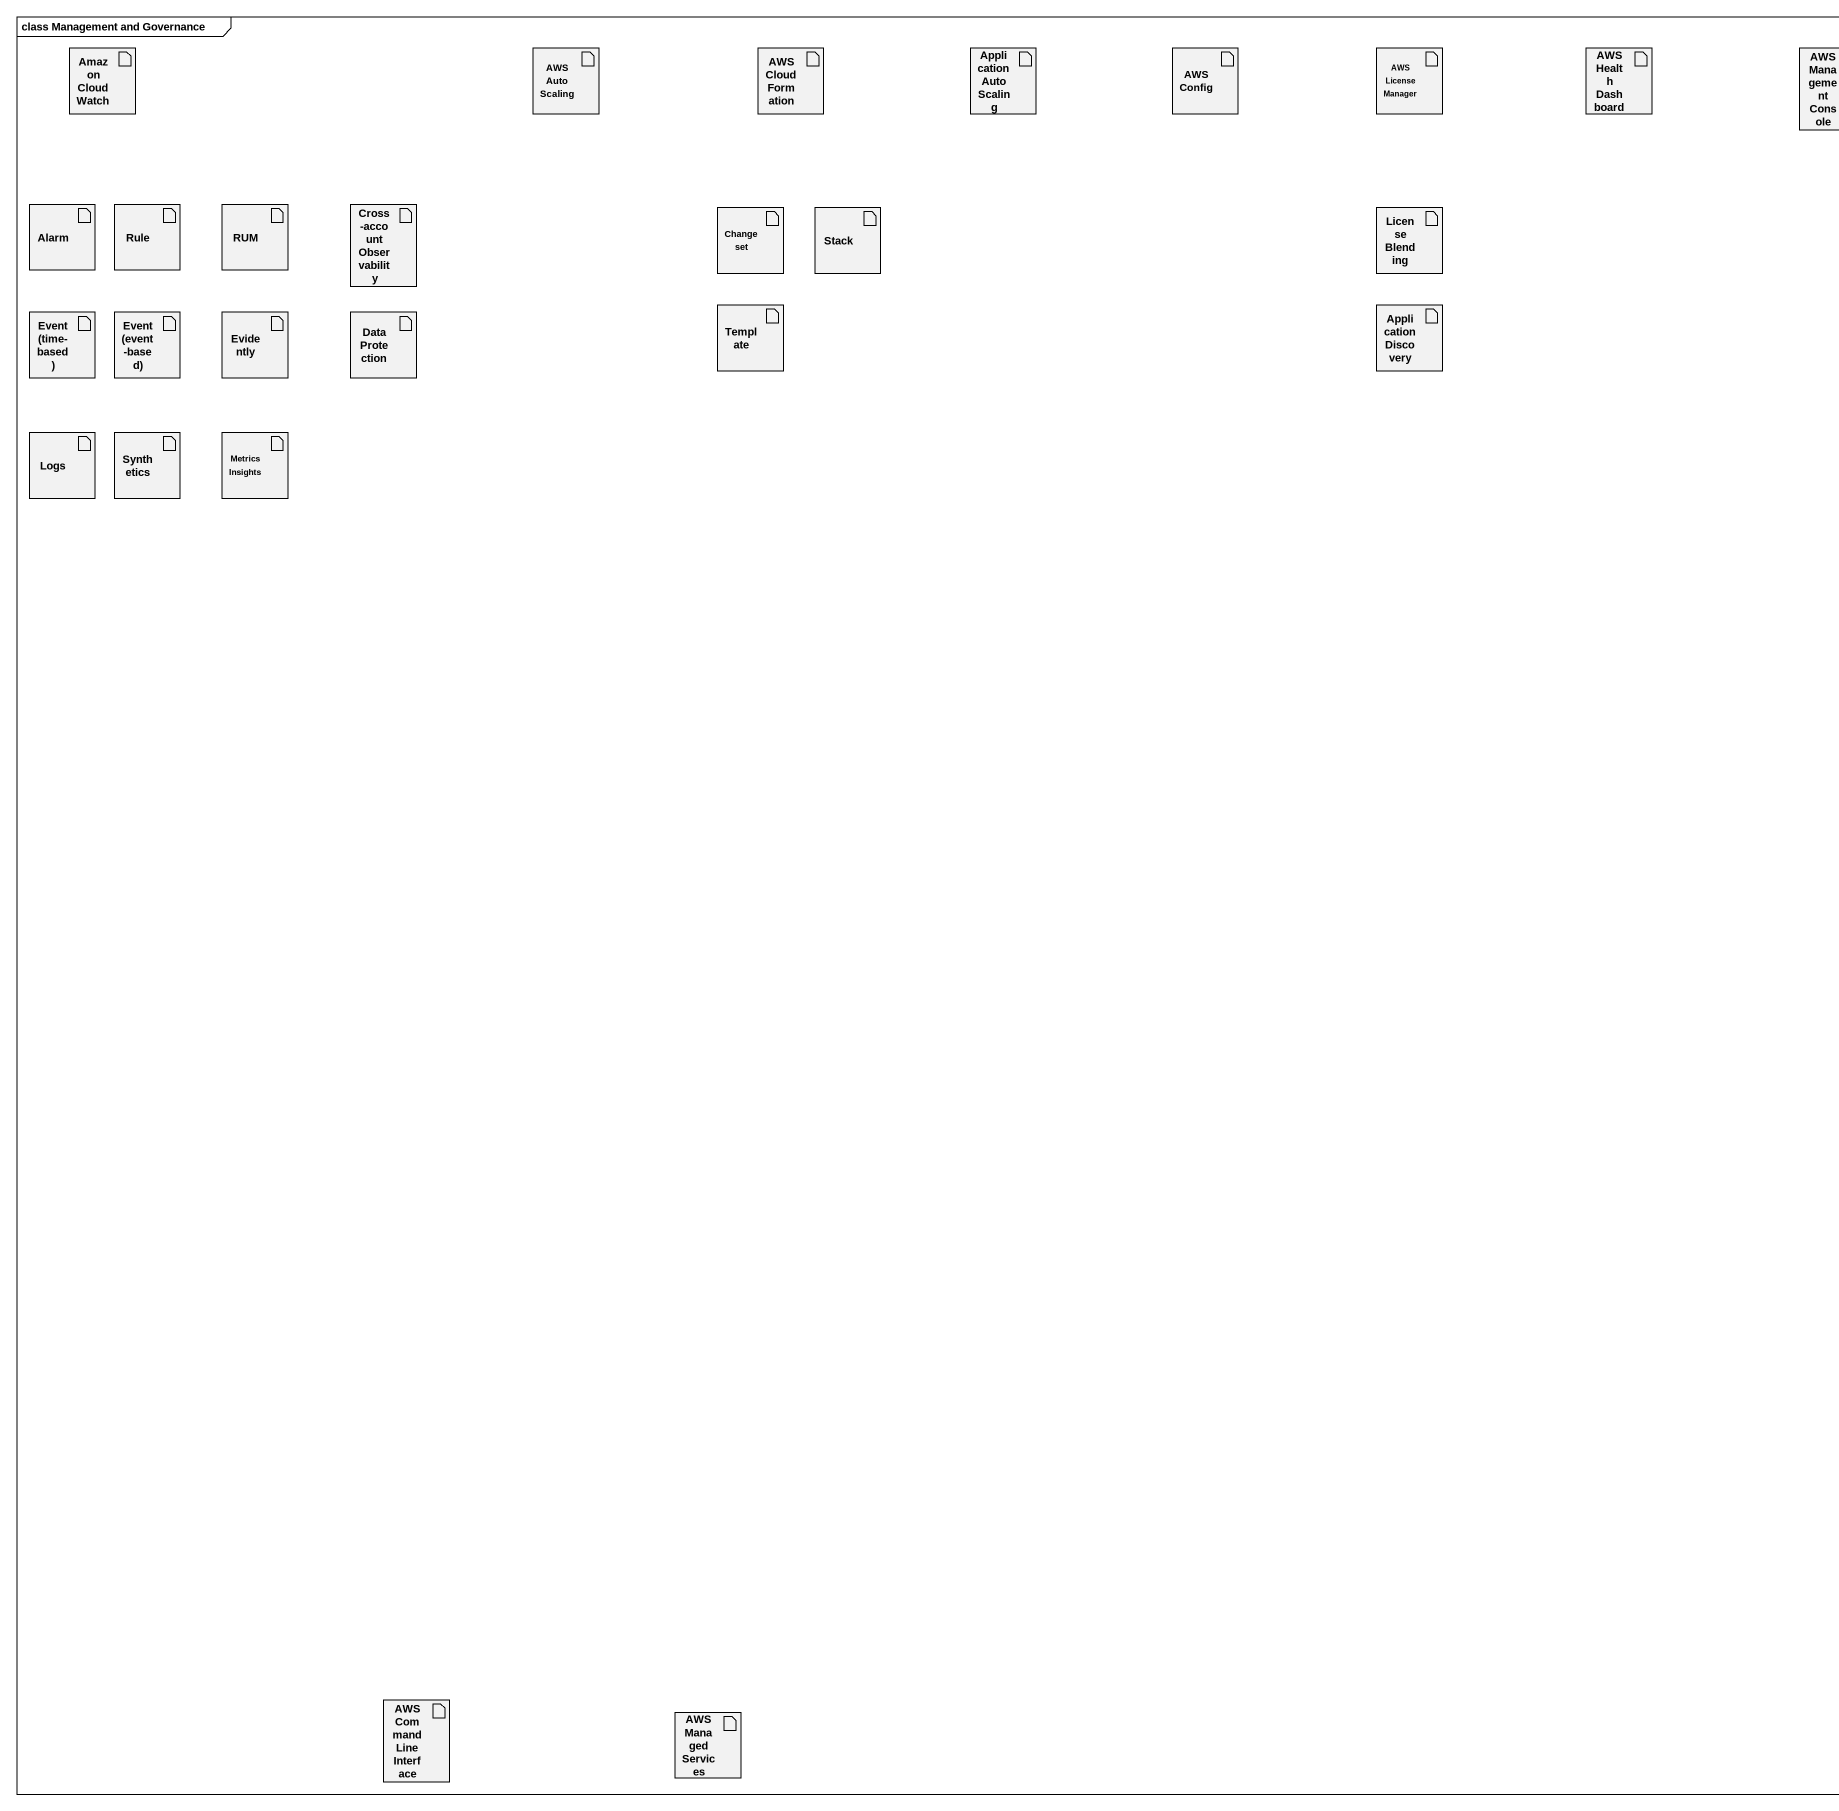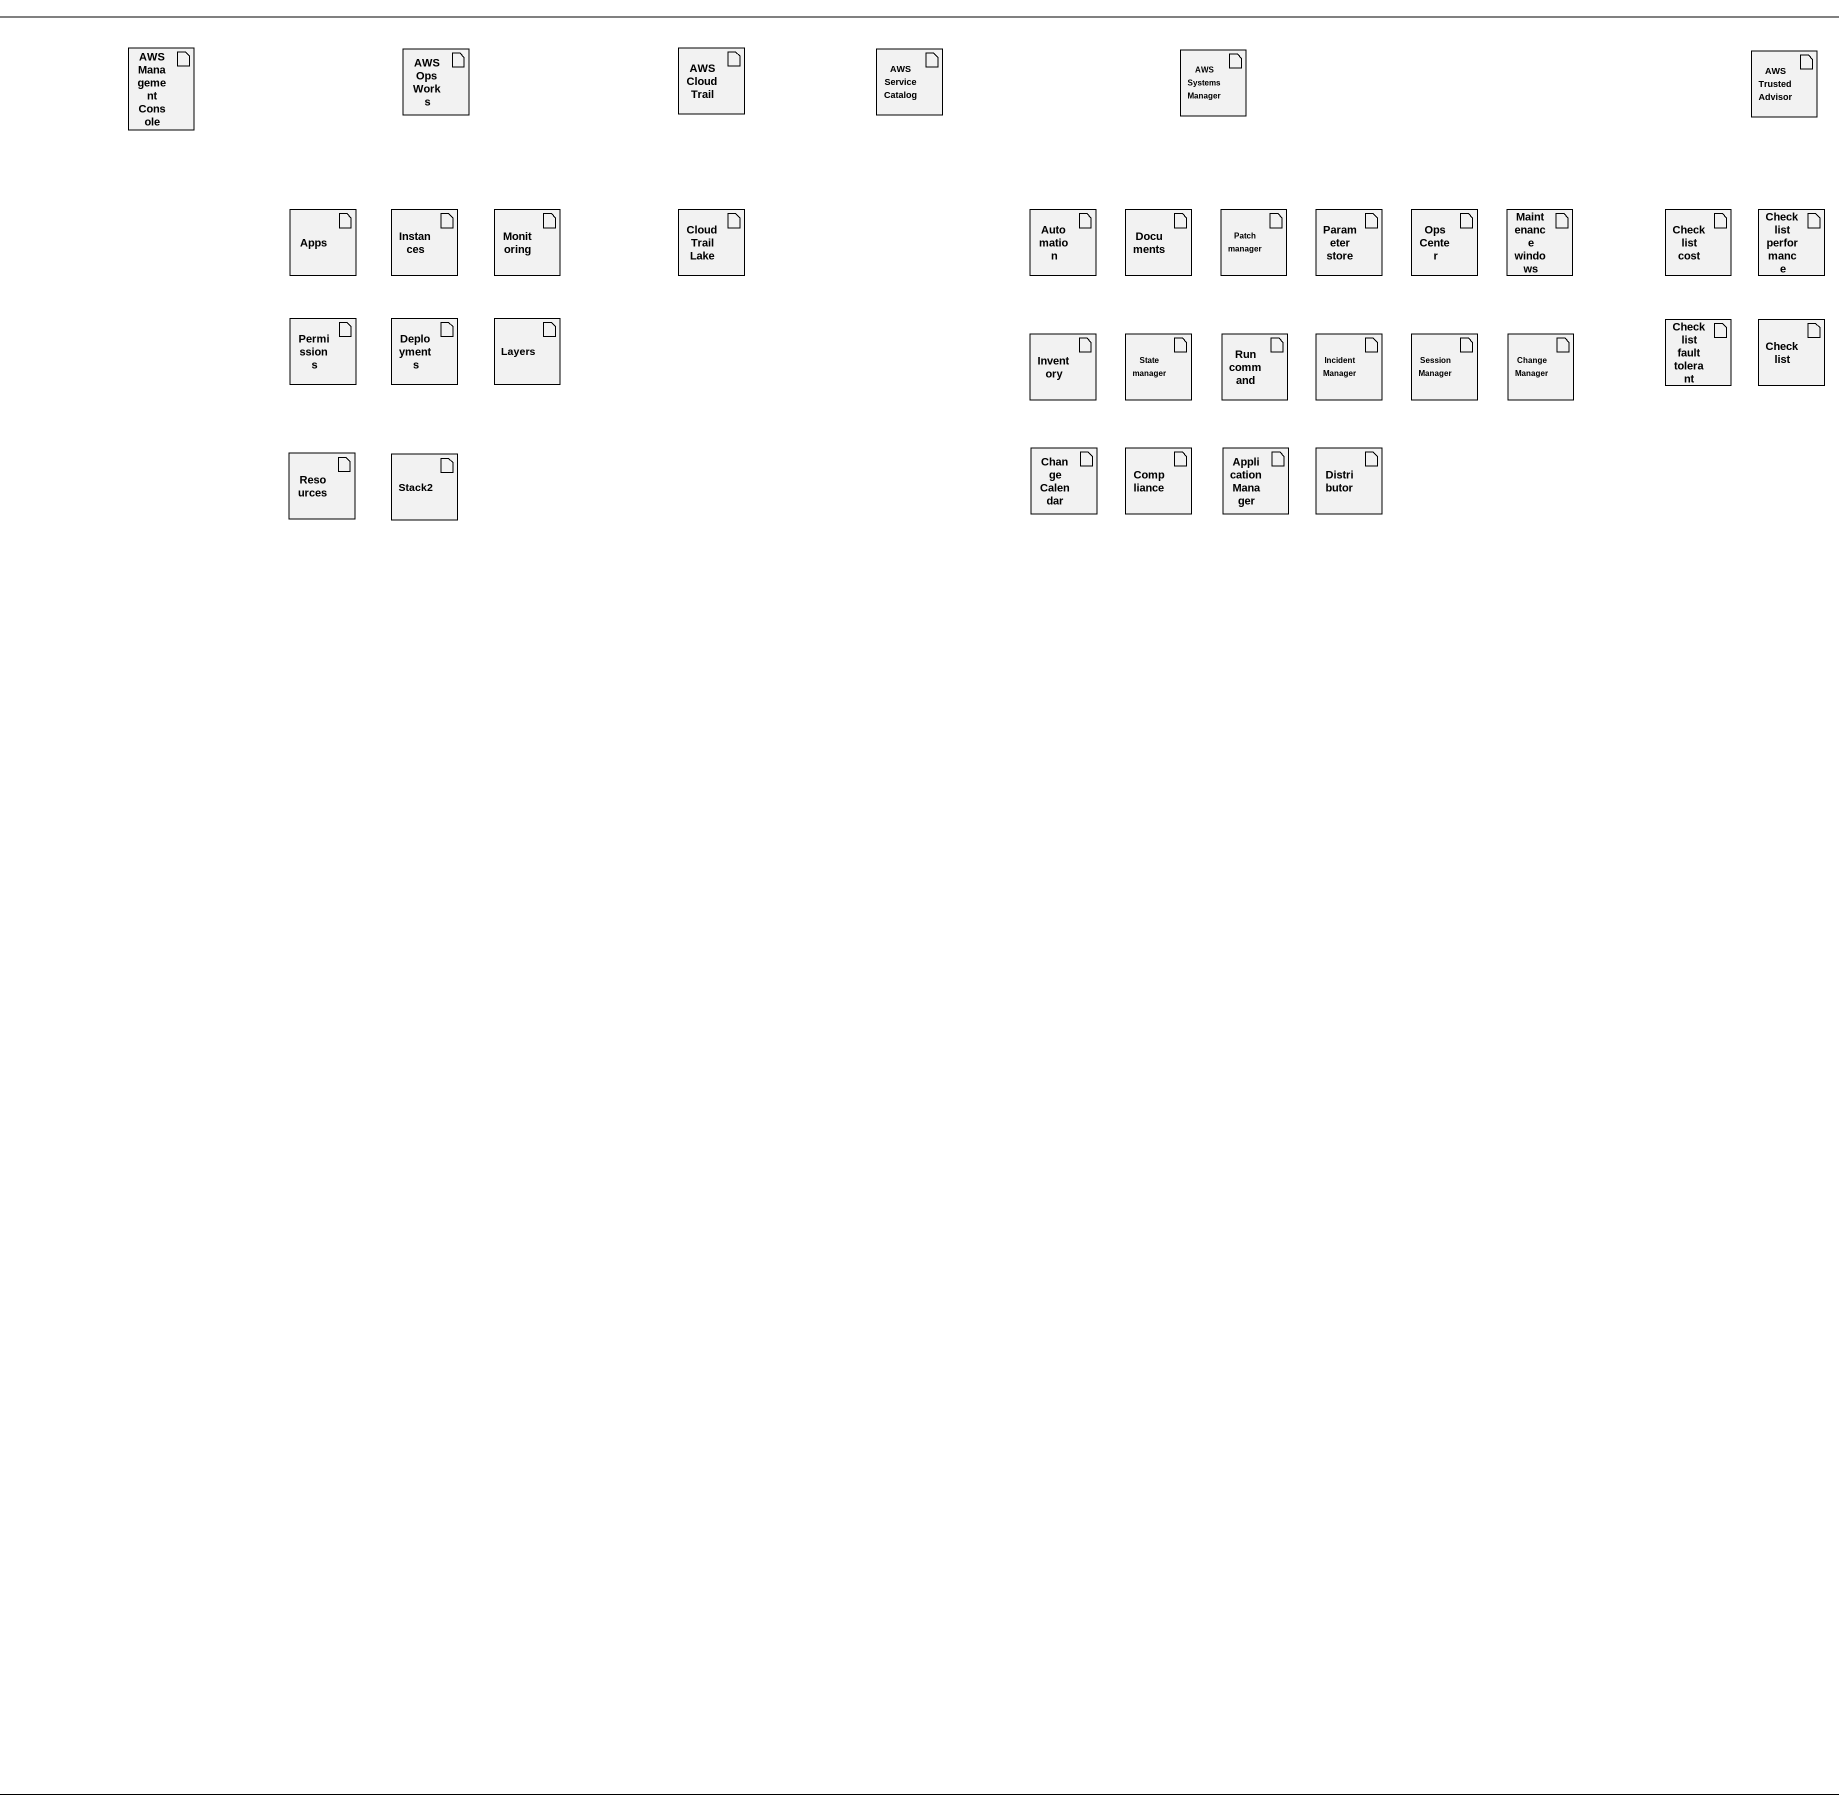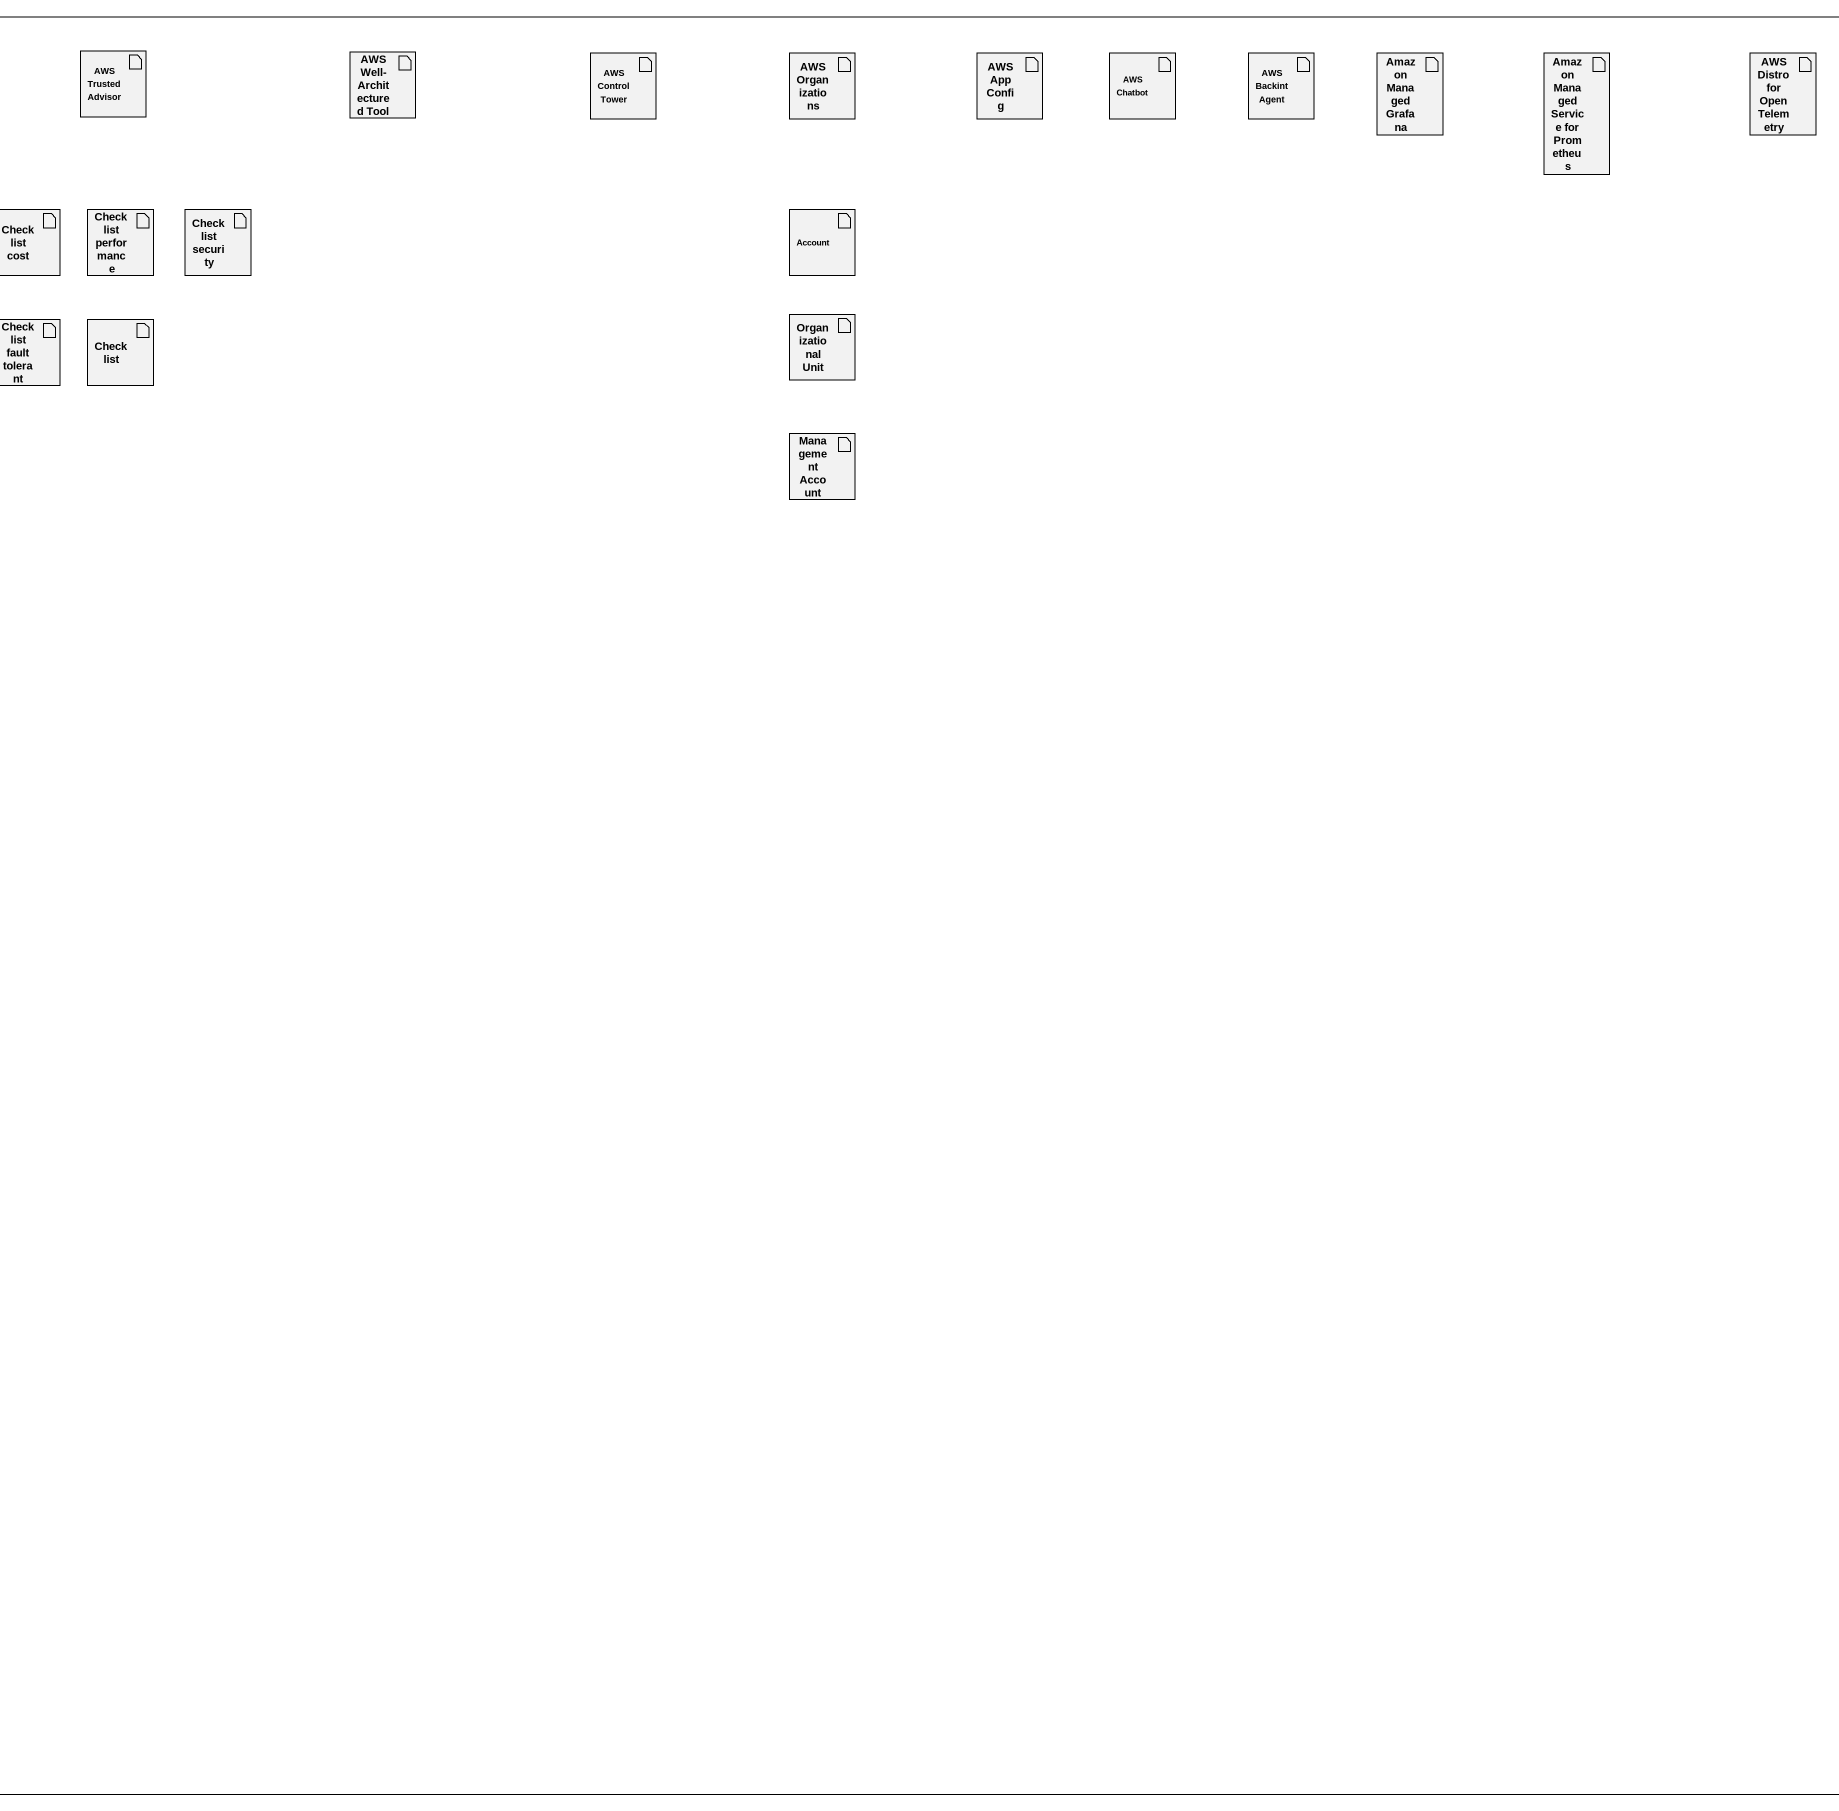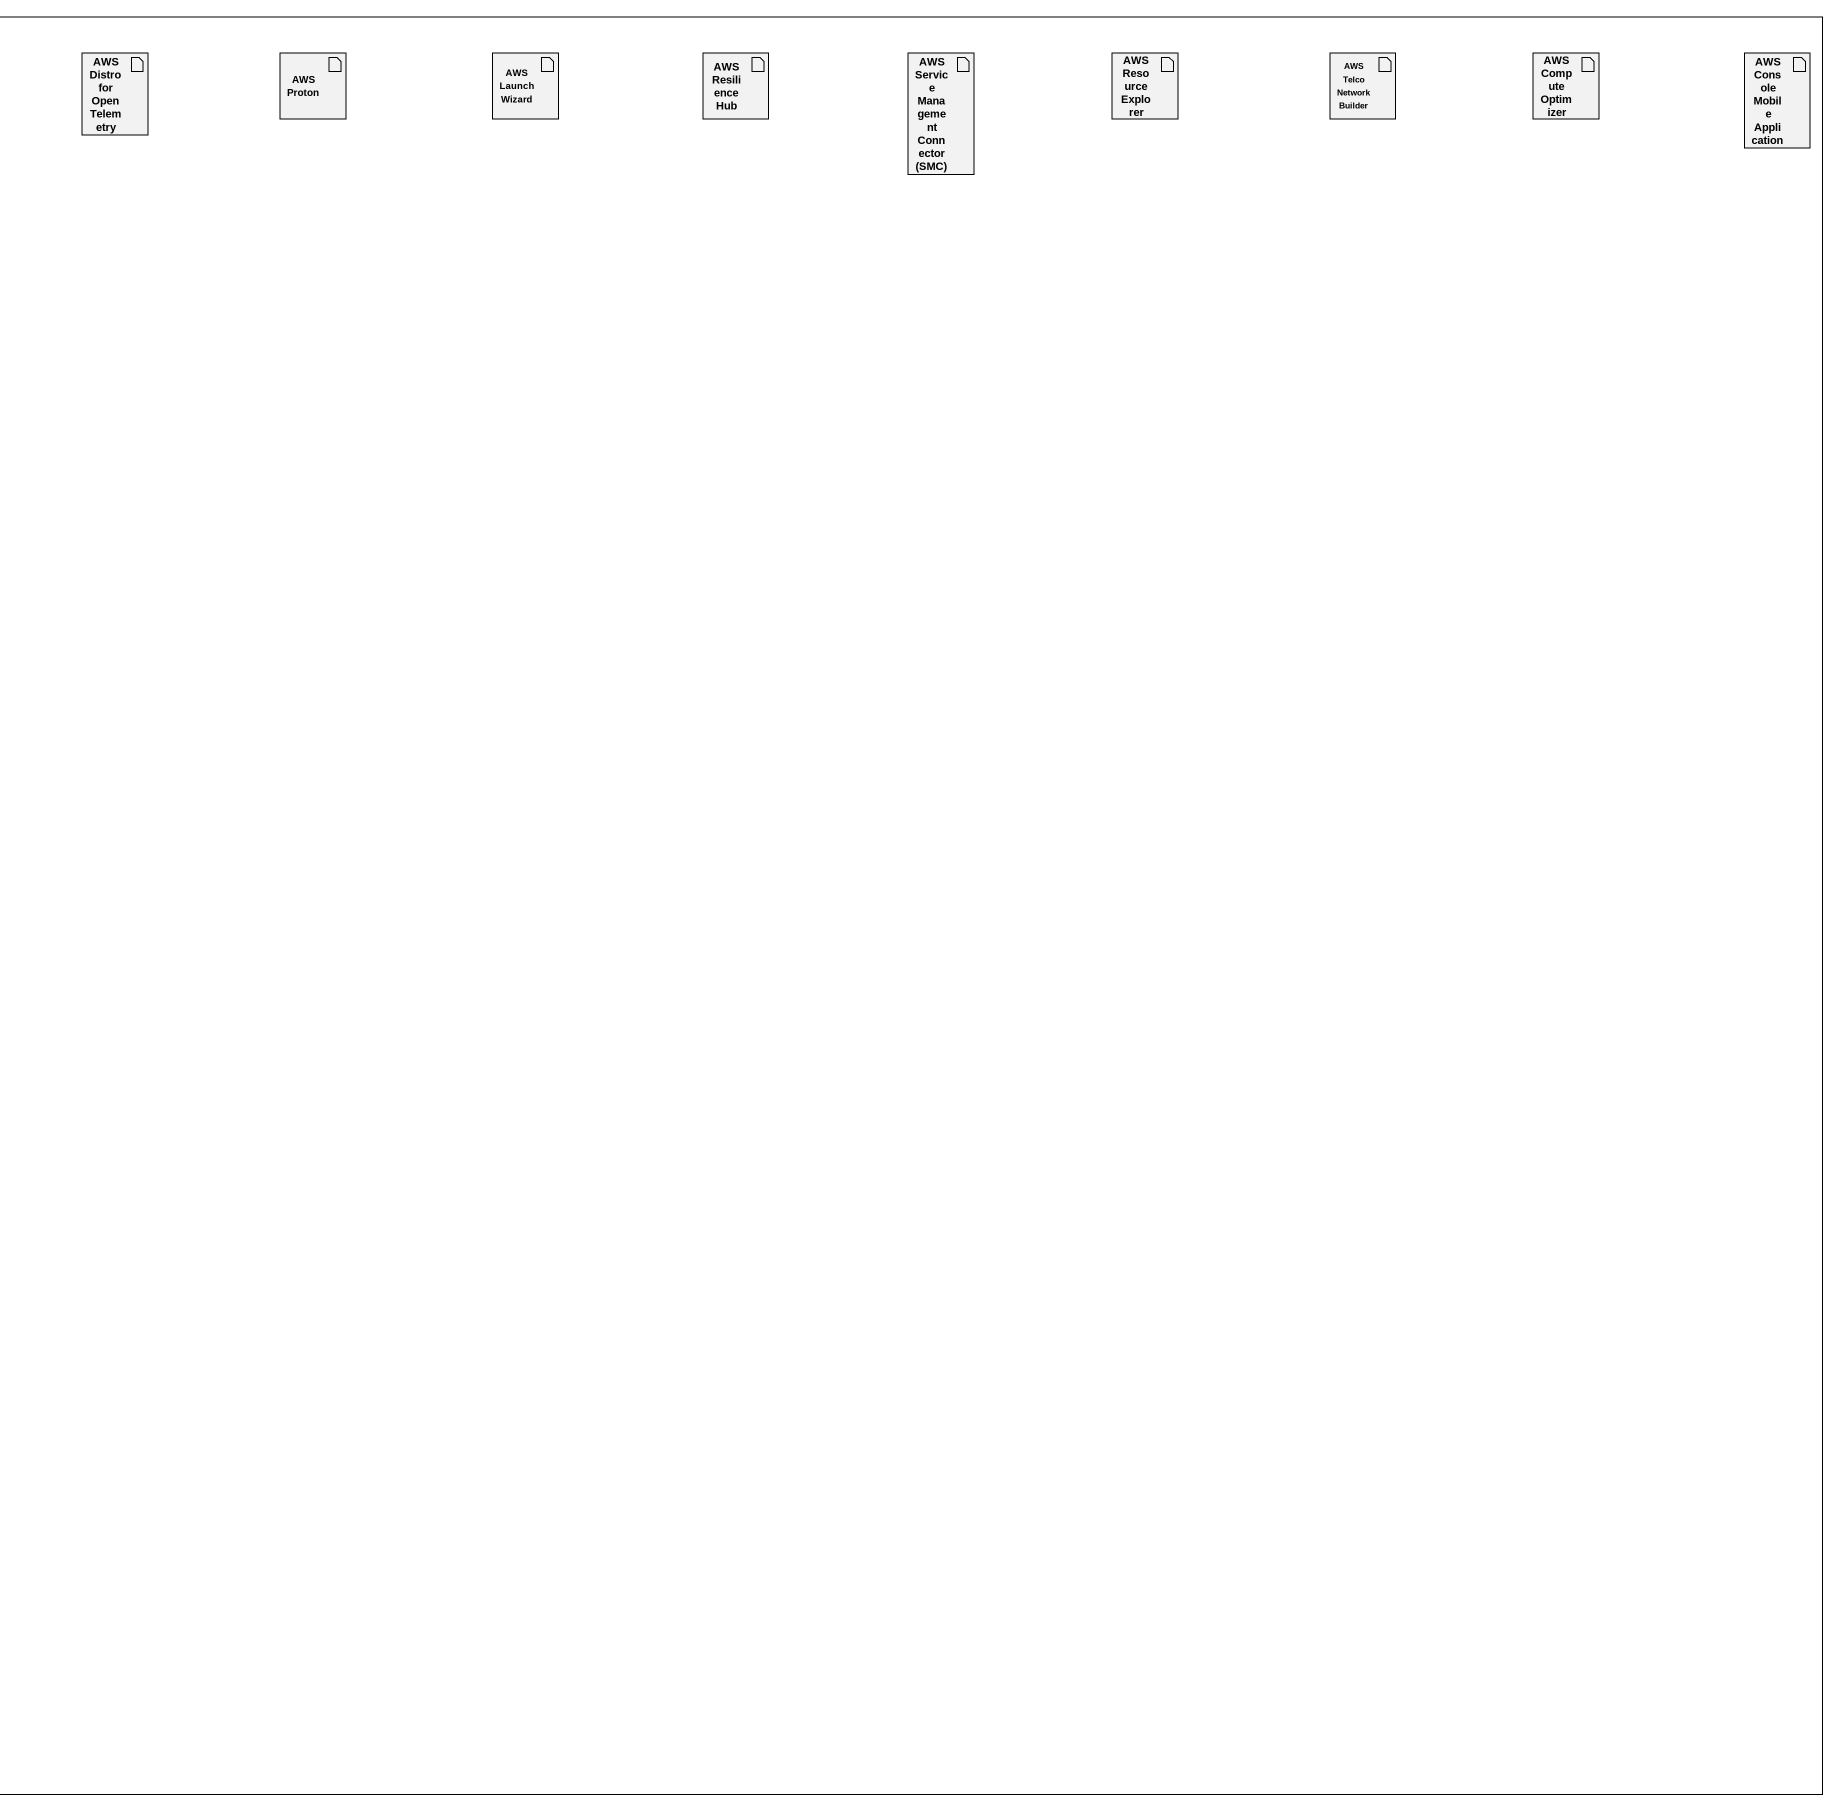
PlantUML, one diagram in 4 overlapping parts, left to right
@startuml
mainframe class Management and Governance
artifact "Amazon CloudWatch" as Amazon_CloudWatch
artifact "AWS Auto Scaling" as AWS_Auto_Scaling
artifact "AWS CloudFormation" as AWS_CloudFormation
artifact "Application Auto Scaling" as Application_Auto_Scaling
artifact "AWS Config" as AWS_Config
artifact "AWS License Manager" as AWS_License_Manager
artifact "AWS Health Dashboard" as AWS_Health_Dashboard
artifact "AWS Management Console" as AWS_Management_Console
artifact "AWS CloudTrail" as AWS_CloudTrail
artifact "AWS OpsWorks" as AWS_OpsWorks
artifact "AWS Service Catalog" as AWS_Service_Catalog
artifact "AWS Systems Manager" as AWS_Systems_Manager
artifact "AWS Trusted Advisor" as AWS_Trusted_Advisor
artifact "AWS Well-Architectured Tool" as AWS_Well_Architectured_Tool
artifact "AWS Control Tower" as AWS_Control_Tower
artifact "AWS Organizations" as AWS_Organizations
artifact "AWS AppConfig" as AWS_AppConfig
artifact "AWS Chatbot" as AWS_Chatbot
artifact "AWS Backint Agent" as AWS_Backint_Agent
artifact "Amazon Managed Grafana" as Amazon_Managed_Grafana
artifact "Amazon Managed Service for Prometheus" as Amazon_Managed_Service_for
artifact "AWS Distro for OpenTelemetry" as AWS_Distro_for_OpenTelemetry
artifact "AWS Proton" as AWS_Proton
artifact "AWS Launch Wizard" as AWS_Launch_Wizard
artifact "AWS Resilience Hub" as AWS_Resilience_Hub
artifact "AWS Service Management Connector (SMC)" as AWS_Service_Management
artifact "AWS Resource Explorer" as AWS_Resource_Explorer
artifact "AWS Telco Network Builder" as AWS_Telco_Network_Builder
artifact "AWS Compute Optimizer" as AWS_Compute_Optimizer
artifact "AWS Console Mobile Application" as AWS_Console_Mobile
artifact Alarm
artifact Rule
artifact RUM
artifact "Cross-account Observability" as Cross_account_Observability
artifact "Change set" as Change_set
artifact "Stack" as Stack_
artifact "License Blending" as License_Blending
artifact Apps
artifact Instances
artifact Monitoring
artifact "CloudTrail Lake" as CloudTrail_Lake
artifact Automation
artifact Documents
artifact "Patch manager" as Patch_manager
artifact "Parameter store" as Parameter_store
artifact OpsCenter
artifact "Maintenance windows" as Maintenance_windows
artifact "Checklist cost" as Checklist_cost
artifact "Checklist performance" as Checklist_performance
artifact "Checklist security" as Checklist_security
artifact Account
artifact "Event (time-based)" as Event_time_based
artifact "Event (event-based)" as Event_event_based
artifact Evidently
artifact "Data Protection" as Data_Protection
artifact Template
artifact "Application Discovery" as Application_Discovery
artifact Permissions
artifact Deployments
artifact Layers
artifact "Checklist fault tolerant" as Checklist_fault_tolerant
artifact Checklist
artifact "Organizational Unit" as Organizational_Unit
artifact Inventory
artifact "State manager" as State_manager
artifact "Run command" as Run_command
artifact "Incident Manager" as Incident_Manager
artifact "Session Manager" as Session_Manager
artifact "Change Manager" as Change_Manager
artifact Logs
artifact Synthetics
artifact "Metrics Insights" as Metrics_Insights
artifact Resources
artifact Stack2
artifact "Change Calendar" as Change_Calendar
artifact Compliance
artifact "Application Manager" as Application_Manager
artifact Distributor
artifact "Management Account" as Management_Account
artifact "AWS Command Line Interface" as AWS_Command_Line_Interface
artifact "AWS Managed Services" as AWS_Managed_Services
@enduml
